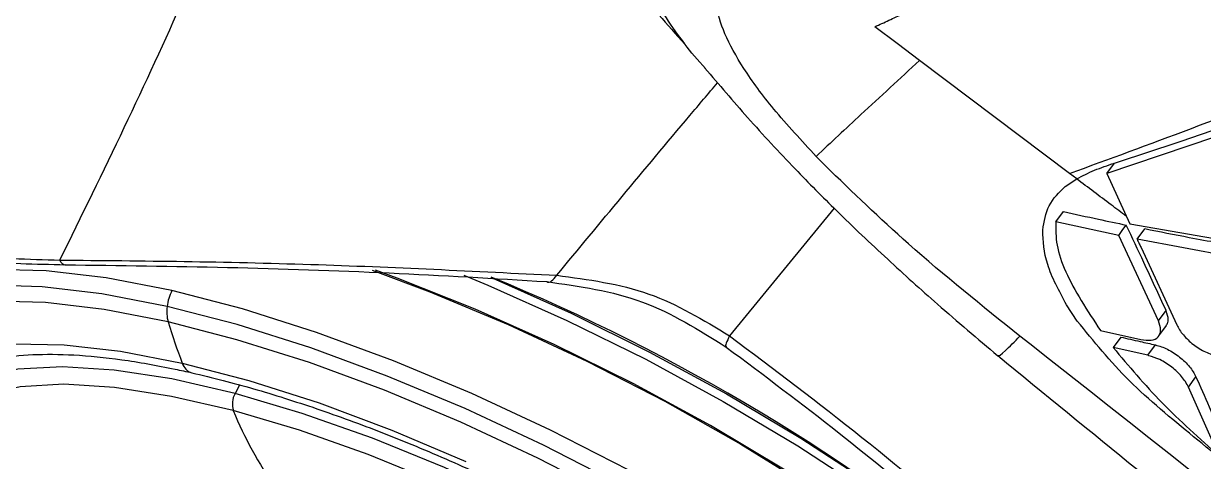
# Model space of a CAD drawing. Extents: x 832 to 912, y 781 to 934.
# Drawn here: x 891.747 to 893.364, y 879.738 to 880.337 of the extents above; entities that cross this region are included whole.
import ezdxf

# ---------------------------------------------------------------- set-up
doc = ezdxf.new("R2010")
doc.units = 0
doc.header["$MEASUREMENT"] = 0
doc.layers.add('1', color=4, linetype='Continuous')

# ---------------------------------------------------------------- blocks, each defined once
blk = doc.blocks.new('2026 SOVEREIGN HL')
at = {"layer": '1', "color": 3, "linetype": 'Continuous', "lineweight": 25}
for p, q in [((61.4518, 83.0373), (61.2463, 83.192)), ((61.6049, 83.0812), (61.6607, 83.1004)), ((61.6506, 83.0867), (61.5029, 83.0371)), ((61.5187, 83.053), (61.5995, 83.0795)), ((61.5994, 83.0794), (61.6049, 83.0812)), ((61.5029, 83.0371), (61.5133, 83.0512)), ((61.5133, 83.0512), (61.5188, 83.0532)), ((61.446, 83.0193), (61.4616, 83.0299)), ((61.4616, 83.0299), (61.4518, 83.0373)), ((61.5029, 83.0371), (61.5344, 82.9683)), ((61.1291, 82.9894), (60.9858, 82.8148)), ((61.4328, 82.9708), (61.4433, 82.985)), ((61.5192, 82.9523), (61.4328, 82.9708)), ((61.5344, 82.9683), (61.675, 82.9438)), ((61.5737, 82.8352), (61.5192, 82.9522)), ((61.5443, 82.9471), (61.5548, 82.9612)), ((61.6847, 82.9211), (61.5443, 82.9471)), ((61.5498, 82.9356), (61.5987, 82.8298)), ((61.4624, 82.835), (61.4478, 82.857)), ((61.5737, 82.8352), (61.5841, 82.8493)), ((61.494, 82.8221), (61.5493, 82.8095)), ((61.5741, 82.8146), (61.5845, 82.8287)), ((61.3973, 82.8036), (61.3838, 82.8142)), ((61.522, 82.8131), (61.5115, 82.7989)), ((61.5591, 82.7881), (61.5695, 82.8022)), ((61.5591, 82.7881), (61.5115, 82.7989)), ((61.6147, 82.7446), (61.6251, 82.7587)), ((60.3138, 82.7472), (60.3079, 82.7357)), ((61.6568, 82.65), (61.6147, 82.7446))]:
    blk.add_line(p, q, dxfattribs=at)
at = {"layer": '1', "color": 3, "linetype": 'Continuous', "lineweight": 25, "flags": 128}
for points in [[(61.2463, 83.192), (61.2156, 83.215), (61.185, 83.2381)], [(61.5192, 82.9523), (61.525, 82.9602), (61.5296, 82.9664)], [(60.2214, 82.8766), (60.1313, 82.8941), (60.049, 82.9038), (59.9758, 82.9057), (59.9126, 82.8997), (59.8605, 82.8858), (59.8202, 82.8644), (59.7922, 82.8356), (59.7866, 82.8261)], [(60.496, 82.9047), (60.5748, 82.8752), (60.6822, 82.8304), (60.7902, 82.7801), (60.8971, 82.725), (61.0014, 82.6661), (61.1016, 82.6042), (61.1962, 82.5401), (61.2838, 82.4748), (61.3632, 82.4093), (61.4331, 82.3445), (61.4927, 82.2813)], [(61.5866, 81.9691), (61.6058, 81.9973), (61.6156, 82.0358), (61.6124, 82.0805), (61.5961, 82.1307), (61.567, 82.1857), (61.5255, 82.2446), (61.4723, 82.3067), (61.408, 82.3709), (61.3338, 82.4364), (61.2505, 82.5022), (61.1594, 82.5673), (61.062, 82.6309), (60.9595, 82.6919), (60.8535, 82.7495), (60.7455, 82.8029), (60.6371, 82.8512), (60.53, 82.8938), (60.5006, 82.9045)], [(60.2147, 82.8549), (60.1252, 82.8723), (60.0435, 82.882), (59.9707, 82.8839), (59.908, 82.8779), (59.8562, 82.8641), (59.8162, 82.8428), (59.7884, 82.8142), (59.7733, 82.7788), (59.7711, 82.737), (59.7749, 82.714)], [(60.6217, 82.8978), (60.6545, 82.8842), (60.7629, 82.8359), (60.8708, 82.7826), (60.9768, 82.7249), (61.0793, 82.6639), (61.1768, 82.6004), (61.2678, 82.5352), (61.3511, 82.4694), (61.4254, 82.4039), (61.4896, 82.3397), (61.5429, 82.2776)], [(60.6586, 82.8947), (60.6611, 82.8936), (60.7688, 82.8456), (60.8762, 82.7925), (60.9816, 82.7353), (61.0835, 82.6746), (61.1804, 82.6114), (61.2709, 82.5466), (61.3537, 82.4812), (61.4275, 82.4161), (61.4914, 82.3522), (61.5443, 82.2905)], [(61.443, 82.1867), (61.3835, 82.2499), (61.3135, 82.3147), (61.2341, 82.3803), (61.1465, 82.4455), (61.0519, 82.5096), (60.9518, 82.5716), (60.8475, 82.6305), (60.7405, 82.6855), (60.6326, 82.7358), (60.5251, 82.7807), (60.4197, 82.8194), (60.318, 82.8516), (60.2214, 82.8766)], [(60.2162, 82.8337), (60.1283, 82.8508), (60.048, 82.8604), (59.9765, 82.8622), (59.9149, 82.8563), (59.8641, 82.8428), (59.8247, 82.8218), (59.7974, 82.7937), (59.7826, 82.7589), (59.7805, 82.7179), (59.791, 82.6712), (59.8142, 82.6197), (59.8223, 82.6054)], [(61.4574, 81.824), (61.4614, 81.8255), (61.5015, 81.8468), (61.5293, 81.8754), (61.5444, 81.9108), (61.5466, 81.9526), (61.5358, 82.0001), (61.5122, 82.0526), (61.4762, 82.1094), (61.4283, 82.1696), (61.3692, 82.2324), (61.2997, 82.2968), (61.2208, 82.3619), (61.1338, 82.4267), (61.0398, 82.4904), (60.9403, 82.5519), (60.8367, 82.6105), (60.7305, 82.6651), (60.6232, 82.7151), (60.5165, 82.7596), (60.4118, 82.7982), (60.3107, 82.8301), (60.2147, 82.8549)], [(60.8272, 82.5936), (60.7228, 82.6473), (60.6175, 82.6964), (60.5126, 82.7401), (60.4098, 82.778), (60.3105, 82.8093), (60.2162, 82.8337)], [(59.8761, 82.5538), (59.8748, 82.5559), (59.8474, 82.6076), (59.8325, 82.6546), (59.8304, 82.6962), (59.8411, 82.7317), (59.8644, 82.7606), (59.8999, 82.7825), (59.9471, 82.7968), (60.0053, 82.8036), (60.0735, 82.8025), (60.1507, 82.7938), (60.2356, 82.7774)], [(60.3079, 82.7357), (60.2214, 82.7556), (60.1421, 82.7679), (60.0713, 82.7724), (60.0103, 82.769), (59.9601, 82.7577), (59.9215, 82.7388), (59.8952, 82.7125), (59.8897, 82.703)], [(60.2356, 82.7774), (60.3269, 82.7536), (60.4232, 82.7229), (60.5228, 82.6857), (60.6244, 82.6426)], [(60.3055, 82.7123), (60.2206, 82.7318), (60.1427, 82.7439), (60.0732, 82.7483), (60.0133, 82.745), (59.964, 82.7339), (59.9261, 82.7153), (59.9003, 82.6895), (59.887, 82.657), (59.8865, 82.6182), (59.8927, 82.591)], [(61.3947, 82.007), (61.3881, 82.0259), (61.3628, 82.0759), (61.3252, 82.1298), (61.2759, 82.1869), (61.2157, 82.2461), (61.1457, 82.3063), (61.067, 82.3667), (60.9811, 82.4261), (60.8893, 82.4835), (60.7933, 82.5379), (60.6947, 82.5884), (60.5951, 82.6342), (60.4963, 82.6745), (60.4, 82.7085), (60.3079, 82.7357)], [(61.3599, 82.0303), (61.3416, 82.0643), (61.3047, 82.1173), (61.2562, 82.1733), (61.1971, 82.2314), (61.1283, 82.2906), (61.0511, 82.3499), (60.9667, 82.4082), (60.8766, 82.4646), (60.7823, 82.518), (60.6854, 82.5677), (60.5876, 82.6126), (60.4906, 82.6522), (60.3961, 82.6856), (60.3055, 82.7123)]]:
    blk.add_lwpolyline(points, dxfattribs=at)
at = {"layer": '1', "color": 3, "linetype": 'Continuous', "lineweight": 25}
for centre, radius, start, end in [((59.6101, 80.3478), 2.755, 50.4433, 67.6211), ((60.2777, 82.8475), 0.0634, 152.6604, 173.2424), ((60.2667, 82.8479), 0.0524, 172.284, 195.6717), ((60.978, 83.064), 0.7958, 196.8231, 201.1142), ((60.254, 82.7825), 0.0191, 195.4854, 254.3324), ((60.3343, 82.7213), 0.0301, 151.3521, 197.3472), ((60.7886, 82.909), 0.5216, 202.1612, 215.358)]:
    blk.add_arc(centre, radius, start, end, dxfattribs=at)
for points, knots in [([(61.4518, 83.0372), (61.506, 83.057), (61.615, 83.0966), (61.8062, 83.1714), (62.0139, 83.2554), (62.2384, 83.3481), (62.477, 83.4475), (62.7729, 83.5709), (63.1308, 83.7191), (63.5535, 83.8893), (63.9923, 84.0609), (64.2948, 84.1708), (64.4463, 84.2259)], [0, 0, 0, 0, 0.080976, 0.162706, 0.245456, 0.32577, 0.407714, 0.491267, 0.616464, 0.743326, 0.871464, 1, 1, 1, 1]), ([(59.813, 82.9378), (59.845, 82.9984), (59.9091, 83.1196), (59.9908, 83.291), (60.0646, 83.4589), (60.116, 83.5746), (60.1417, 83.6324)], [0, 0, 0, 0, 0.249469, 0.4992033, 0.7493899, 1, 1, 1, 1]), ([(60.0678, 82.9185), (60.1274, 83.04), (60.2167, 83.2223), (60.31, 83.4503), (60.3585, 83.567), (60.3828, 83.6253)], [0, 0, 0, 0, 0.499939, 0.750162, 1, 1, 1, 1]), ([(60.6818, 83.5315), (60.7069, 83.4909), (60.7607, 83.4041), (60.8464, 83.3024), (60.9007, 83.2411), (60.9242, 83.2145)], [0, 0, 0, 0, 0.332453, 0.710283, 1, 1, 1, 1]), ([(60.9244, 83.2146), (60.9154, 83.2267), (60.89, 83.2609), (60.8741, 83.2991), (60.8719, 83.3306), (60.8781, 83.3542), (60.894, 83.3765), (60.9206, 83.3981), (60.9452, 83.4113), (60.9581, 83.4182)], [0, 0, 0, 0, 0.108382, 0.306879, 0.413968, 0.528676, 0.67493, 0.828198, 1, 1, 1, 1]), ([(61.1045, 83.0606), (61.0844, 83.0822), (61.0467, 83.1228), (61.0043, 83.1802), (60.9774, 83.229), (60.9655, 83.2697), (60.9669, 83.303), (60.984, 83.3406), (61.0136, 83.3582), (61.034, 83.3702)], [0, 0, 0, 0, 0.146333, 0.274476, 0.391483, 0.504323, 0.618702, 0.738434, 1, 1, 1, 1]), ([(61.185, 83.2381), (61.1914, 83.2411), (61.2042, 83.247), (61.2172, 83.253), (61.2237, 83.256)], [0, 0, 0, 0, 0.501845, 1, 1, 1, 1]), ([(60.9528, 83.1809), (60.9424, 83.1924), (60.9318, 83.204), (60.9245, 83.2144), (60.9244, 83.2146)], [0, 0, 0, 0, 0.978819, 1, 1, 1, 1]), ([(61.2463, 83.192), (61.2192, 83.1671), (61.1709, 83.1227), (61.1247, 83.0795), (61.1045, 83.0606)], [0, 0, 0, 0, 0.560572, 1, 1, 1, 1]), ([(60.9518, 83.1816), (60.9712, 83.1589), (61.0115, 83.1117), (61.0717, 83.0467), (61.1359, 82.9822), (61.2009, 82.9204), (61.2747, 82.8541), (61.3257, 82.8109), (61.3534, 82.7875)], [0, 0, 0, 0, 0.158903, 0.329714, 0.472412, 0.644529, 0.807384, 1, 1, 1, 1]), ([(60.7488, 82.8976), (60.8083, 82.9693), (60.8795, 83.0553), (60.9566, 83.1464), (60.9693, 83.1614)], [0, 0, 0, 0, 0.8348808, 1, 1, 1, 1]), ([(61.1171, 83.0476), (61.1147, 83.0501), (61.1104, 83.0544), (61.1063, 83.0587), (61.1045, 83.0606)], [0, 0, 0, 0, 0.56356, 1, 1, 1, 1]), ([(61.3838, 82.8142), (61.3319, 82.8558), (61.2383, 82.9307), (61.1544, 83.0116), (61.1171, 83.0476)], [0, 0, 0, 0, 0.554847, 1, 1, 1, 1]), ([(61.4615, 83.0298), (61.4695, 83.0339), (61.4852, 83.0419), (61.5039, 83.0482), (61.5132, 83.0513)], [0, 0, 0, 0, 0.5044853, 1, 1, 1, 1]), ([(61.5298, 82.9783), (61.5228, 82.9836), (61.5, 83.0008), (61.4773, 83.0179), (61.4615, 83.0298)], [0, 0, 0, 0, 0.308187, 1, 1, 1, 1]), ([(61.4151, 82.9596), (61.417, 82.9713), (61.421, 82.9953), (61.4375, 83.0112), (61.446, 83.0193)], [0, 0, 0, 0, 0.487606, 1, 1, 1, 1]), ([(61.4433, 82.985), (61.4593, 82.9815), (61.488, 82.9751), (61.5169, 82.9691), (61.5296, 82.9664)], [0, 0, 0, 0, 0.560007, 1, 1, 1, 1]), ([(61.4328, 82.9708), (61.4328, 82.9605), (61.4327, 82.9399), (61.4492, 82.8906), (61.4761, 82.8495), (61.494, 82.8221)], [0, 0, 0, 0, 0.249866, 0.500166, 1, 1, 1, 1]), ([(61.5841, 82.8493), (61.574, 82.8712), (61.5559, 82.9105), (61.5376, 82.9493), (61.5296, 82.9664)], [0, 0, 0, 0, 0.560002, 1, 1, 1, 1]), ([(61.4478, 82.857), (61.4375, 82.8761), (61.4171, 82.9142), (61.4157, 82.9445), (61.4151, 82.9596)], [0, 0, 0, 0, 0.500468, 1, 1, 1, 1]), ([(61.695, 82.9349), (61.6685, 82.9396), (61.6213, 82.9479), (61.5751, 82.9571), (61.5548, 82.9612)], [0, 0, 0, 0, 0.560002, 1, 1, 1, 1]), ([(59.813, 82.9378), (59.8549, 82.9327), (59.9378, 82.9225), (60.0248, 82.9198), (60.0678, 82.9185)], [0, 0, 0, 0, 0.505019, 1, 1, 1, 1]), ([(61.5443, 82.9471), (61.5454, 82.9449), (61.5472, 82.9411), (61.549, 82.9373), (61.5498, 82.9356)], [0, 0, 0, 0, 0.559985, 1, 1, 1, 1]), ([(59.8347, 82.9277), (59.8741, 82.9235), (59.9522, 82.9151), (60.0344, 82.9131), (60.0752, 82.9121)], [0, 0, 0, 0, 0.50467, 1, 1, 1, 1]), ([(60.0678, 82.9185), (60.1245, 82.918), (60.2386, 82.917), (60.4672, 82.9119), (60.6367, 82.9033), (60.7488, 82.8976)], [0, 0, 0, 0, 0.250345, 0.503965, 1, 1, 1, 1]), ([(60.0752, 82.9121), (60.0752, 82.9121), (60.073, 82.9099), (60.0704, 82.9142), (60.0678, 82.9185)], [0, 0, 0, 0, 0.00179, 1, 1, 1, 1]), ([(60.0752, 82.9121), (60.1493, 82.9111), (60.297, 82.9092), (60.5187, 82.9019), (60.6633, 82.8933), (60.735, 82.889)], [0, 0, 0, 0, 0.3364164, 0.6705679, 1, 1, 1, 1]), ([(60.735, 82.8891), (60.7351, 82.8891), (60.7393, 82.8858), (60.7441, 82.8917), (60.7488, 82.8976)], [0, 0, 0, 0, 0.012251, 1, 1, 1, 1]), ([(60.735, 82.889), (60.7798, 82.8827), (60.8675, 82.8704), (60.9438, 82.8227), (60.9811, 82.7994)], [0, 0, 0, 0, 0.5110632, 1, 1, 1, 1]), ([(60.7488, 82.8976), (60.7919, 82.8919), (60.8765, 82.8808), (60.9498, 82.8365), (60.9858, 82.8148)], [0, 0, 0, 0, 0.5092072, 1, 1, 1, 1]), ([(62.8999, 81.6477), (62.6576, 81.8431), (62.2939, 82.1362), (61.8673, 82.48), (61.6535, 82.6502), (61.5299, 82.7519), (61.4849, 82.8073), (61.4624, 82.835)], [0, 0, 0, 0, 0.498044, 0.747571, 0.874859, 0.937491, 1, 1, 1, 1]), ([(61.5493, 82.8095), (61.5544, 82.8089), (61.5646, 82.8076), (61.574, 82.8127), (61.5781, 82.8219), (61.5751, 82.8308), (61.5737, 82.8352)], [0, 0, 0, 0, 0.24766, 0.498648, 0.75033, 1, 1, 1, 1]), ([(61.5842, 82.8288), (61.5851, 82.8301), (61.5867, 82.8324), (61.5876, 82.8389), (61.5856, 82.8448), (61.5841, 82.8493)], [0, 0, 0, 0, 0.26626, 0.458841, 1, 1, 1, 1]), ([(61.5987, 82.8298), (61.5999, 82.8275), (61.6022, 82.8231), (61.6076, 82.816), (61.614, 82.8091), (61.6214, 82.8028), (61.6296, 82.7971), (61.6381, 82.7925), (61.6467, 82.7889), (61.6521, 82.7876), (61.6548, 82.7869)], [0, 0, 0, 0, 0.12832, 0.254508, 0.379131, 0.502809, 0.626118, 0.749669, 0.874108, 1, 1, 1, 1]), ([(60.9858, 82.8148), (60.9823, 82.8075), (60.9784, 82.7991), (60.9815, 82.8004), (60.982, 82.8005)], [0, 0, 0, 0, 0.859148, 1, 1, 1, 1]), ([(60.9858, 82.8148), (61.0468, 82.7689), (61.1694, 82.6766), (61.345, 82.5281), (61.5121, 82.3745), (61.6668, 82.2179), (61.8062, 82.0613), (61.9173, 81.9209), (62.0033, 81.798), (62.0681, 81.6923), (62.1192, 81.593), (62.1556, 81.5013), (62.1773, 81.4183), (62.1837, 81.345), (62.1759, 81.2813), (62.1575, 81.2486), (62.1484, 81.2322)], [0, 0, 0, 0, 0.080563, 0.162099, 0.243885, 0.326682, 0.409727, 0.493387, 0.556334, 0.619425, 0.682667, 0.746006, 0.80943, 0.872912, 0.936515, 1, 1, 1, 1]), ([(61.3541, 82.7884), (61.354, 82.7881), (61.3535, 82.7854), (61.3623, 82.7925), (61.3766, 82.807), (61.3838, 82.8142)], [0, 0, 0, 0, 0.076391, 0.538252, 1, 1, 1, 1]), ([(65.2939, 79.7025), (64.8285, 80.0795), (64.1129, 80.6591), (62.8118, 81.69), (61.978, 82.3464), (61.3973, 82.8036)], [0, 0, 0, 0, 0.360925, 0.55487, 1, 1, 1, 1]), ([(61.522, 82.8131), (61.5308, 82.8111), (61.5466, 82.8074), (61.5625, 82.8038), (61.5695, 82.8022)], [0, 0, 0, 0, 0.5600055, 1, 1, 1, 1]), ([(61.5695, 82.8022), (61.5722, 82.8015), (61.5775, 82.8001), (61.586, 82.7964), (61.5944, 82.7916), (61.6026, 82.7858), (61.61, 82.7794), (61.6187, 82.7702), (61.6226, 82.7633), (61.6251, 82.7587)], [0, 0, 0, 0, 0.128132, 0.250143, 0.375938, 0.500369, 0.623727, 0.750826, 1, 1, 1, 1]), ([(59.9043, 82.7397), (59.9048, 82.7411), (59.9078, 82.7489), (59.9197, 82.7595), (59.9448, 82.7739), (59.9813, 82.7844), (60.029, 82.7899), (60.0859, 82.7895), (60.1516, 82.783), (60.2075, 82.7732), (60.2411, 82.7658), (60.2488, 82.7641)], [0, 0, 0, 0, 0.030489, 0.169171, 0.295481, 0.429919, 0.561312, 0.692968, 0.825905, 0.960112, 1, 1, 1, 1]), ([(60.9811, 82.7994), (61.0331, 82.7605), (61.1322, 82.6864), (61.2679, 82.5743), (61.3998, 82.4581), (61.52, 82.3439), (61.6178, 82.2435), (61.6824, 82.1732), (61.7264, 82.1234), (61.7648, 82.0786), (61.8036, 82.0314), (61.8537, 81.9679), (61.9093, 81.8921), (61.9628, 81.811), (61.9976, 81.7515), (62.0209, 81.7073), (62.0372, 81.6736), (62.0561, 81.6298), (62.0738, 81.5782), (62.076, 81.553), (62.0772, 81.539)], [0, 0, 0, 0, 0.083522, 0.159349, 0.227254, 0.313829, 0.381726, 0.422404, 0.451675, 0.480601, 0.512693, 0.54794, 0.612494, 0.674561, 0.731771, 0.758659, 0.790492, 0.830765, 0.906523, 1, 1, 1, 1]), ([(61.3533, 82.7876), (61.4809, 82.6836), (61.7413, 82.4714), (62.1237, 82.1604), (62.4895, 81.8632), (62.8226, 81.5926), (63.1215, 81.3499), (63.3865, 81.1347), (63.6181, 80.9467), (63.818, 80.7843), (64.0052, 80.6322), (64.1895, 80.4824), (64.3846, 80.3237), (64.5854, 80.1603), (64.7957, 79.9891), (65.0202, 79.8062), (65.2592, 79.6114), (65.5153, 79.4025), (65.7928, 79.1761), (66.1009, 78.9244), (66.4468, 78.6418), (66.8224, 78.3345), (67.2266, 78.0038), (67.6579, 77.651), (68.1234, 77.2704), (68.6072, 76.8749), (68.9361, 76.6068), (69.0982, 76.4746)], [0, 0, 0, 0, 0.049445, 0.100866, 0.148055, 0.191016, 0.22976, 0.263698, 0.293563, 0.319356, 0.341079, 0.366002, 0.390687, 0.416599, 0.443737, 0.472101, 0.503524, 0.536326, 0.571311, 0.611051, 0.655739, 0.705377, 0.75672, 0.812473, 0.872625, 0.937195, 1, 1, 1, 1]), ([(61.5115, 82.7989), (61.5329, 82.7734), (61.5758, 82.7223), (61.6298, 82.6741), (61.6568, 82.65)], [0, 0, 0, 0, 0.500417, 1, 1, 1, 1]), ([(61.6147, 82.7446), (61.6135, 82.747), (61.6111, 82.7518), (61.6056, 82.759), (61.5992, 82.7657), (61.592, 82.7719), (61.5839, 82.7775), (61.5735, 82.7836), (61.5641, 82.7862), (61.5596, 82.7879), (61.5591, 82.7881)], [0, 0, 0, 0, 0.1342, 0.262201, 0.384473, 0.501603, 0.625872, 0.750911, 0.970485, 1, 1, 1, 1]), ([(60.2488, 82.7641), (60.2629, 82.7607), (60.3037, 82.751), (60.3754, 82.7302), (60.4642, 82.7), (60.5559, 82.6642), (60.649, 82.6234), (60.7422, 82.5782), (60.8341, 82.5292), (60.9232, 82.4772), (61.0083, 82.423), (61.0881, 82.3673), (61.1614, 82.3111), (61.2271, 82.2552), (61.2843, 82.2006), (61.332, 82.1482), (61.3696, 82.0992), (61.3967, 82.0546), (61.4134, 82.0156), (61.4199, 81.9836), (61.4189, 81.9608), (61.4137, 81.9505), (61.4113, 81.9458)], [0, 0, 0, 0, 0.027424, 0.079354, 0.131448, 0.183683, 0.23601, 0.288394, 0.340806, 0.393219, 0.445602, 0.497927, 0.550162, 0.602263, 0.654172, 0.705807, 0.757065, 0.807821, 0.858001, 0.907831, 0.958054, 1, 1, 1, 1]), ([(61.6671, 82.6641), (61.6593, 82.6818), (61.6454, 82.7135), (61.6313, 82.7449), (61.6251, 82.7587)], [0, 0, 0, 0, 0.559997, 1, 1, 1, 1])]:
    blk.add_open_spline(points, degree=3, knots=knots, dxfattribs=at)

msp = doc.modelspace()

# ---------------------------------------------------------------- block references
at = {"layer": '1'}
msp.add_blockref('2026 SOVEREIGN HL', (831.7292, 797.0948), dxfattribs=at)

doc.saveas('drawing.dxf')
